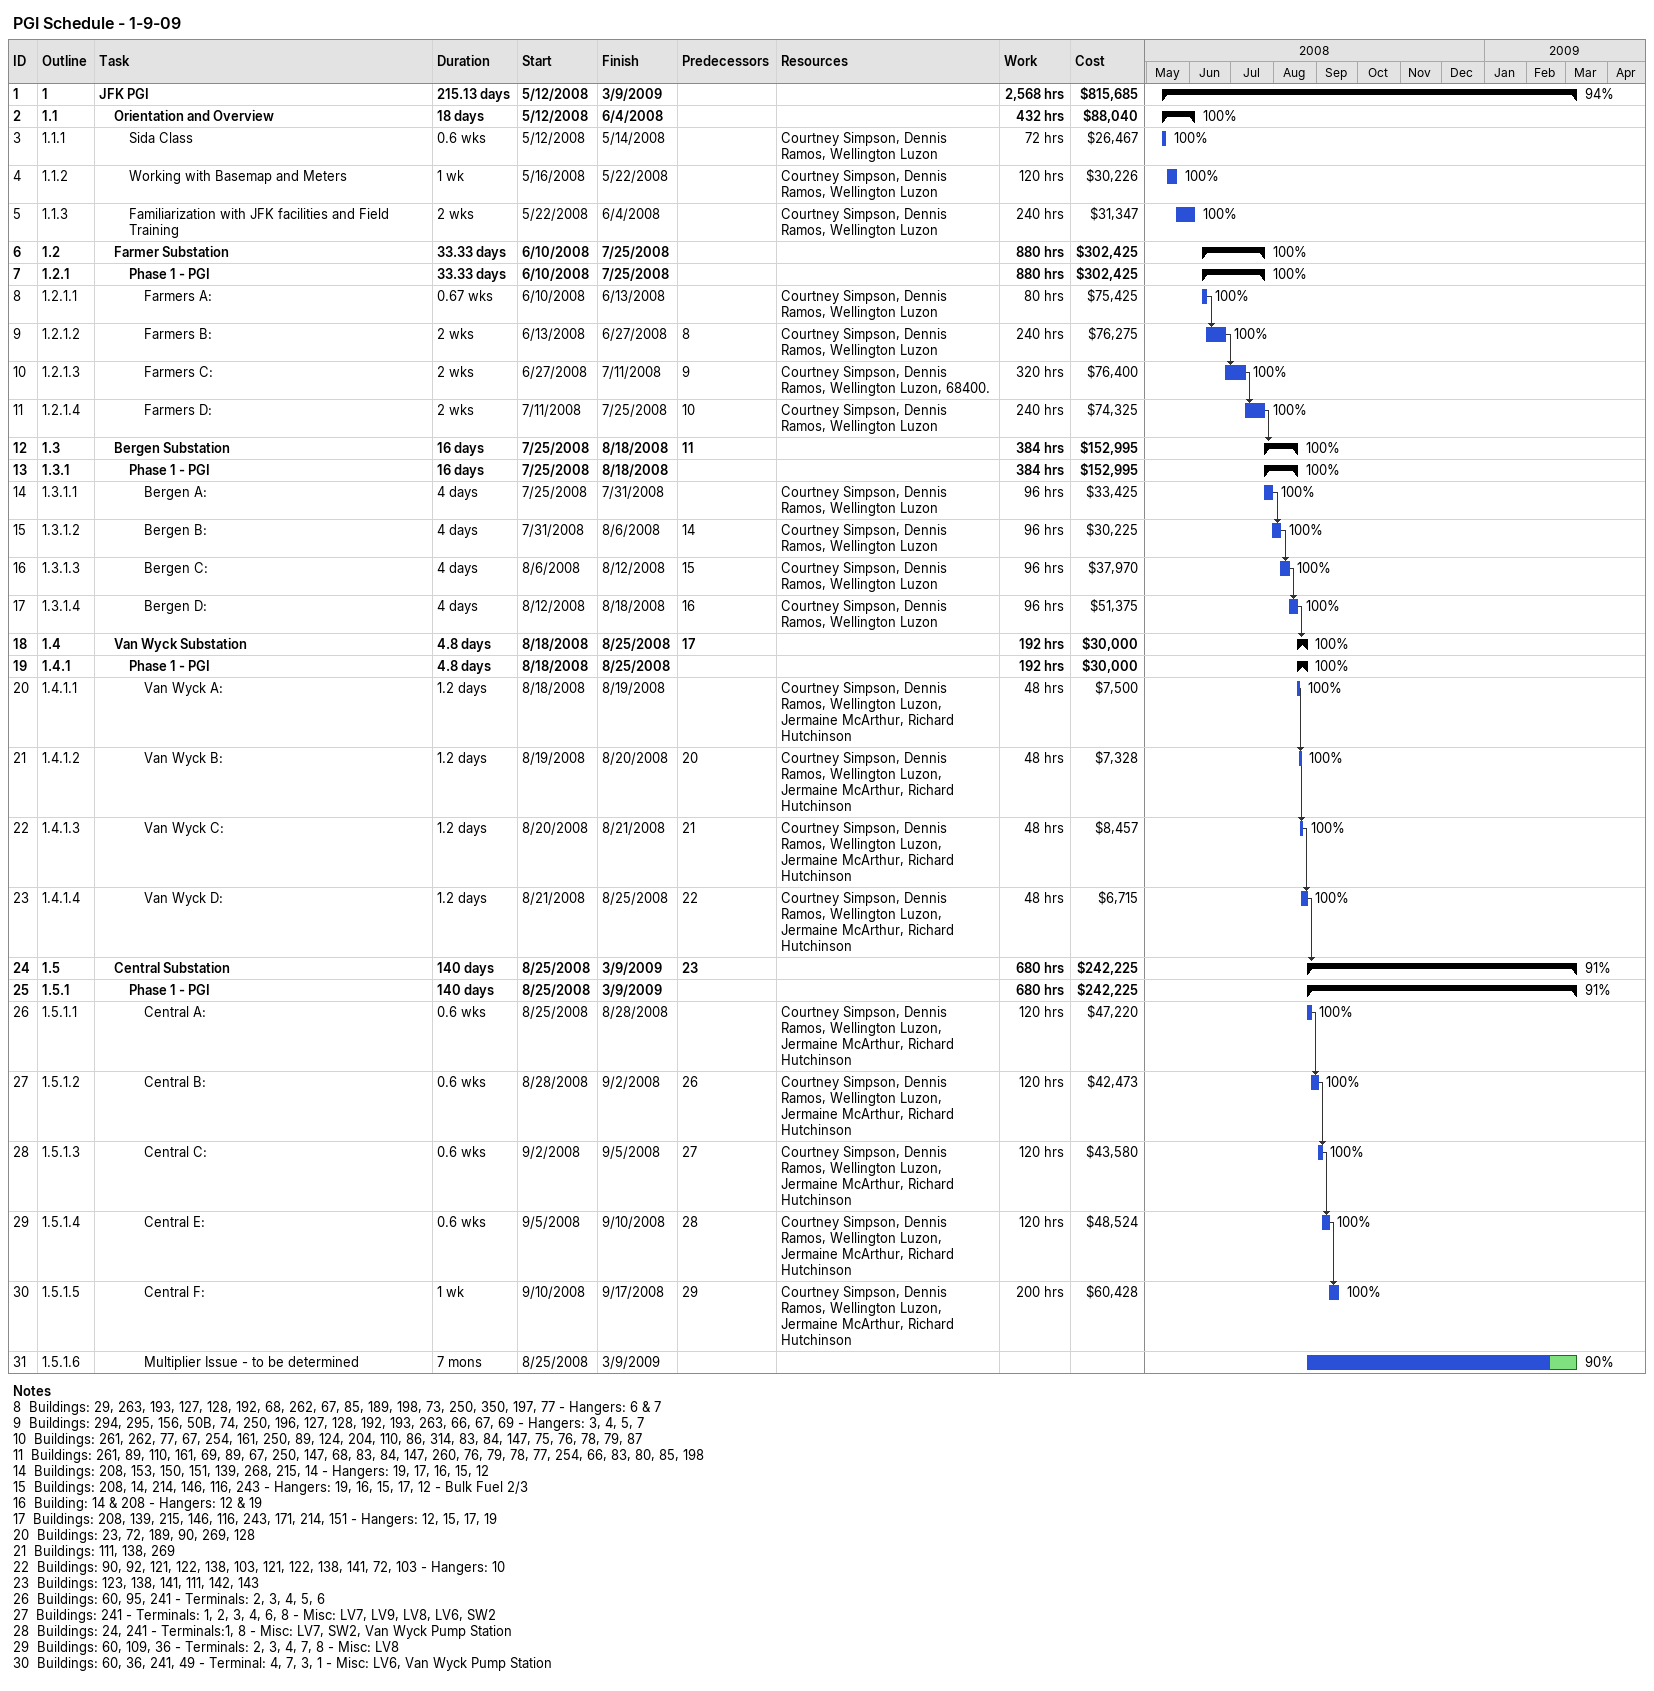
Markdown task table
PGI Schedule - 1-9-09

| ID | WBS | Task | Duration | Start | Finish | Predecessors | Resources | % complete | Work (h) | Cost ($) |
|---|---|---|---|---|---|---|---|---|---|---|
| 1 | 1 | **JFK PGI** | 215.13d | 2008-05-12 | 2009-03-09 |  |  | 94 | 2568 | 815685 |
| 2 | 1.1 | **Orientation and Overview** | 18d | 2008-05-12 | 2008-06-04 |  |  | 100 | 432 | 88040 |
| 3 | 1.1.1 | Sida Class | 0.6w | 2008-05-12 | 2008-05-14 |  | Courtney Simpson, Dennis Ramos, Wellington Luzon | 100 | 72 | 26467 |
| 4 | 1.1.2 | Working with Basemap and Meters | 1w | 2008-05-16 | 2008-05-22 |  | Courtney Simpson, Dennis Ramos, Wellington Luzon | 100 | 120 | 30226 |
| 5 | 1.1.3 | Familiarization with JFK facilities and Field Training | 2w | 2008-05-22 | 2008-06-04 |  | Courtney Simpson, Dennis Ramos, Wellington Luzon | 100 | 240 | 31347 |
| 6 | 1.2 | **Farmer Substation** | 33.33d | 2008-06-10 | 2008-07-25 |  |  | 100 | 880 | 302425 |
| 7 | 1.2.1 | **Phase 1 - PGI** | 33.33d | 2008-06-10 | 2008-07-25 |  |  | 100 | 880 | 302425 |
| 8 | 1.2.1.1 | Farmers A: | 0.67w | 2008-06-10 | 2008-06-13 |  | Courtney Simpson, Dennis Ramos, Wellington Luzon | 100 | 80 | 75425 |
| 9 | 1.2.1.2 | Farmers B: | 2w | 2008-06-13 | 2008-06-27 | 8 | Courtney Simpson, Dennis Ramos, Wellington Luzon | 100 | 240 | 76275 |
| 10 | 1.2.1.3 | Farmers C: | 2w | 2008-06-27 | 2008-07-11 | 9 | Courtney Simpson, Dennis Ramos, Wellington Luzon, 68400. | 100 | 320 | 76400 |
| 11 | 1.2.1.4 | Farmers D: | 2w | 2008-07-11 | 2008-07-25 | 10 | Courtney Simpson, Dennis Ramos, Wellington Luzon | 100 | 240 | 74325 |
| 12 | 1.3 | **Bergen Substation** | 16d | 2008-07-25 | 2008-08-18 | 11 |  | 100 | 384 | 152995 |
| 13 | 1.3.1 | **Phase 1 - PGI** | 16d | 2008-07-25 | 2008-08-18 |  |  | 100 | 384 | 152995 |
| 14 | 1.3.1.1 | Bergen A: | 4d | 2008-07-25 | 2008-07-31 |  | Courtney Simpson, Dennis Ramos, Wellington Luzon | 100 | 96 | 33425 |
| 15 | 1.3.1.2 | Bergen B: | 4d | 2008-07-31 | 2008-08-06 | 14 | Courtney Simpson, Dennis Ramos, Wellington Luzon | 100 | 96 | 30225 |
| 16 | 1.3.1.3 | Bergen C: | 4d | 2008-08-06 | 2008-08-12 | 15 | Courtney Simpson, Dennis Ramos, Wellington Luzon | 100 | 96 | 37970 |
| 17 | 1.3.1.4 | Bergen D: | 4d | 2008-08-12 | 2008-08-18 | 16 | Courtney Simpson, Dennis Ramos, Wellington Luzon | 100 | 96 | 51375 |
| 18 | 1.4 | **Van Wyck Substation** | 4.8d | 2008-08-18 | 2008-08-25 | 17 |  | 100 | 192 | 30000 |
| 19 | 1.4.1 | **Phase 1 - PGI** | 4.8d | 2008-08-18 | 2008-08-25 |  |  | 100 | 192 | 30000 |
| 20 | 1.4.1.1 | Van Wyck A: | 1.2d | 2008-08-18 | 2008-08-19 |  | Courtney Simpson, Dennis Ramos, Wellington Luzon, Jermaine McArthur, Richard Hutchinson | 100 | 48 | 7500 |
| 21 | 1.4.1.2 | Van Wyck B: | 1.2d | 2008-08-19 | 2008-08-20 | 20 | Courtney Simpson, Dennis Ramos, Wellington Luzon, Jermaine McArthur, Richard Hutchinson | 100 | 48 | 7328 |
| 22 | 1.4.1.3 | Van Wyck C: | 1.2d | 2008-08-20 | 2008-08-21 | 21 | Courtney Simpson, Dennis Ramos, Wellington Luzon, Jermaine McArthur, Richard Hutchinson | 100 | 48 | 8457 |
| 23 | 1.4.1.4 | Van Wyck D: | 1.2d | 2008-08-21 | 2008-08-25 | 22 | Courtney Simpson, Dennis Ramos, Wellington Luzon, Jermaine McArthur, Richard Hutchinson | 100 | 48 | 6715 |
| 24 | 1.5 | **Central Substation** | 140d | 2008-08-25 | 2009-03-09 | 23 |  | 91 | 680 | 242225 |
| 25 | 1.5.1 | **Phase 1 - PGI** | 140d | 2008-08-25 | 2009-03-09 |  |  | 91 | 680 | 242225 |
| 26 | 1.5.1.1 | Central A: | 0.6w | 2008-08-25 | 2008-08-28 |  | Courtney Simpson, Dennis Ramos, Wellington Luzon, Jermaine McArthur, Richard Hutchinson | 100 | 120 | 47220 |
| 27 | 1.5.1.2 | Central B: | 0.6w | 2008-08-28 | 2008-09-02 | 26 | Courtney Simpson, Dennis Ramos, Wellington Luzon, Jermaine McArthur, Richard Hutchinson | 100 | 120 | 42473 |
| 28 | 1.5.1.3 | Central C: | 0.6w | 2008-09-02 | 2008-09-05 | 27 | Courtney Simpson, Dennis Ramos, Wellington Luzon, Jermaine McArthur, Richard Hutchinson | 100 | 120 | 43580 |
| 29 | 1.5.1.4 | Central E: | 0.6w | 2008-09-05 | 2008-09-10 | 28 | Courtney Simpson, Dennis Ramos, Wellington Luzon, Jermaine McArthur, Richard Hutchinson | 100 | 120 | 48524 |
| 30 | 1.5.1.5 | Central F: | 1w | 2008-09-10 | 2008-09-17 | 29 | Courtney Simpson, Dennis Ramos, Wellington Luzon, Jermaine McArthur, Richard Hutchinson | 100 | 200 | 60428 |
| 31 | 1.5.1.6 | Multiplier Issue - to be determined | 7mo | 2008-08-25 | 2009-03-09 |  |  | 90 |  |  |

Notes
- 8: Buildings: 29, 263, 193, 127, 128, 192, 68, 262, 67, 85, 189, 198, 73, 250, 350, 197, 77 - Hangers: 6 & 7
- 9: Buildings: 294, 295, 156, 50B, 74, 250, 196, 127, 128, 192, 193, 263, 66, 67, 69 - Hangers: 3, 4, 5, 7
- 10: Buildings: 261, 262, 77, 67, 254, 161, 250, 89, 124, 204, 110, 86, 314, 83, 84, 147, 75, 76, 78, 79, 87
- 11: Buildings: 261, 89, 110, 161, 69, 89, 67, 250, 147, 68, 83, 84, 147, 260, 76, 79, 78, 77, 254, 66, 83, 80, 85, 198
- 14: Buildings: 208, 153, 150, 151, 139, 268, 215, 14 - Hangers: 19, 17, 16, 15, 12
- 15: Buildings: 208, 14, 214, 146, 116, 243 - Hangers: 19, 16, 15, 17, 12 - Bulk Fuel 2/3
- 16: Building: 14 & 208 - Hangers: 12 & 19
- 17: Buildings: 208, 139, 215, 146, 116, 243, 171, 214, 151 - Hangers: 12, 15, 17, 19
- 20: Buildings: 23, 72, 189, 90, 269, 128
- 21: Buildings: 111, 138, 269
- 22: Buildings: 90, 92, 121, 122, 138, 103, 121, 122, 138, 141, 72, 103 - Hangers: 10
- 23: Buildings: 123, 138, 141, 111, 142, 143
- 26: Buildings: 60, 95, 241 - Terminals: 2, 3, 4, 5, 6
- 27: Buildings: 241 - Terminals: 1, 2, 3, 4, 6, 8 - Misc: LV7, LV9, LV8, LV6, SW2
- 28: Buildings: 24, 241 - Terminals:1, 8 - Misc: LV7, SW2, Van Wyck Pump Station
- 29: Buildings: 60, 109, 36 - Terminals: 2, 3, 4, 7, 8 - Misc: LV8
- 30: Buildings: 60, 36, 241, 49 - Terminal: 4, 7, 3, 1 - Misc: LV6, Van Wyck Pump Station
